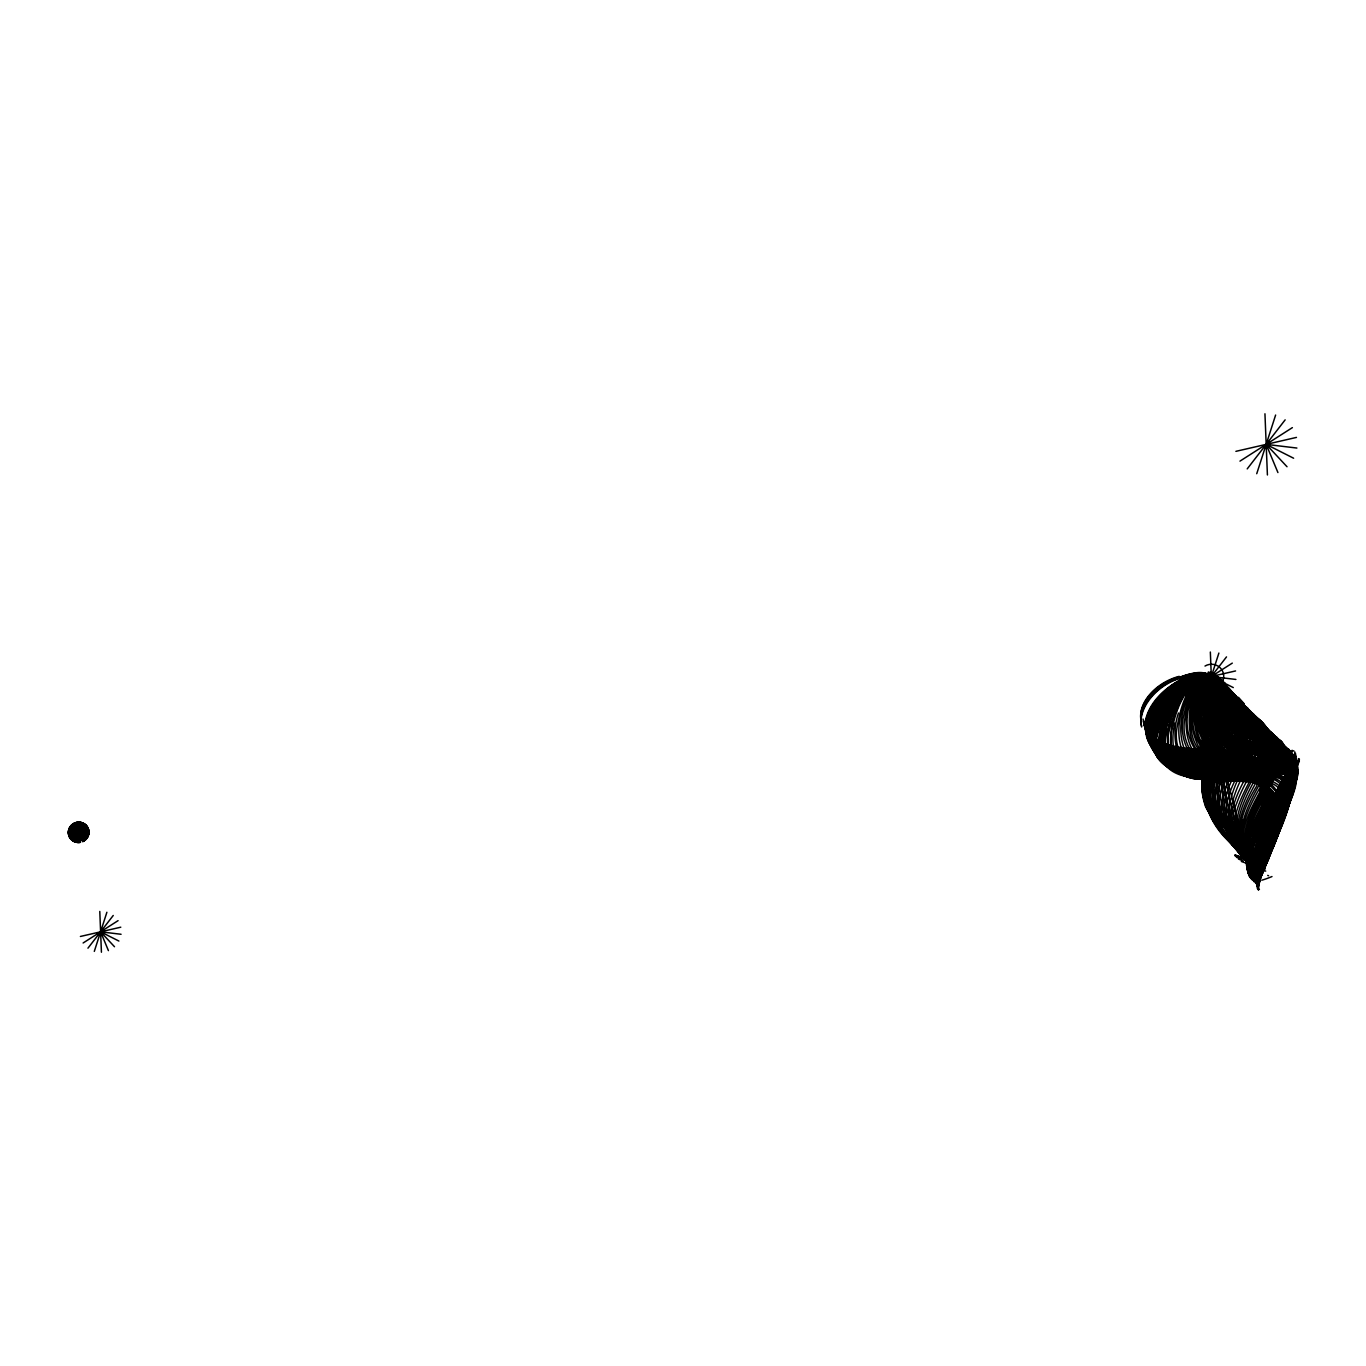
<?xml version="1.0" encoding="UTF-8"?>
<svg xmlns="http://www.w3.org/2000/svg" width="1366" height="1366" viewBox="0 0 1366 1366"><rect width="100%" height="100%" fill="white"/><g stroke="black" fill="none" stroke-linecap="round" stroke-linejoin="round"><path stroke-width="1.5" d="M1263.294 869.698L1258.171 883.461L1258.496 890.086L1252.502 868.059L1252.502 857.387L1257.984 838.656L1270.004 813.129M78.579 842.549L78.699 822.127M1256.054 879.021C1260.511 844.017 1286.738 814.665 1295.941 780.481M1258.171 888.634L1258.308 881.975L1263.823 866.198M1264.233 800.391L1263.652 814.221L1260.118 835.668M1201.875 781.42L1202.797 794.67L1207.595 810.653M1255.166 875.025C1249.736 861.4 1259.264 846.288 1264.079 833.601C1272.651 808.484 1297.393 784.733 1295.122 757.669C1289.145 749.644 1277.022 752.068 1268.416 749.149C1253.049 746.126 1238.091 739.33 1227.18 727.856C1217.157 717.423 1210.396 703.746 1208.637 689.352C1208.466 686.432 1207.151 675.094 1211.335 676.511L1220.743 699.05M1264.079 866.71C1254.961 874.547 1260.767 905.453 1255.337 877.245C1257.847 848.781 1277.517 824.927 1287.609 798.854C1291.143 787.533 1303.608 771.995 1294.217 760.999C1279.071 755.483 1261.757 758.779 1246.748 751.863C1217.891 742.592 1195.643 702.431 1210.686 675.76A52.13 2.766 76.4 0 1 1210.993 675.897C1218.865 690.496 1247.329 693.945 1242.565 713.547C1227.249 745.495 1199.007 780.771 1214.869 817.875M1258.359 889.505C1255.559 865.412 1276.647 844.564 1282.537 821.751M1212.888 692.75C1215.279 667.462 1198.392 670.416 1179.165 677.399M1257.659 887.046C1257.932 888.037 1255.678 878.97 1255.081 875.913C1253.322 870.62 1251.324 864.593 1252.912 858.531C1255.542 843.556 1262.747 829.913 1269.441 816.441C1273.932 800.988 1264.506 781.711 1247.773 778.757C1216.286 773.856 1150.633 789.514 1159.888 735.506C1163.593 715.596 1174.623 697.292 1189.581 683.768C1195.096 679.807 1204.658 670.467 1211.335 676.511L1228.017 694.406M1257.471 885.458L1256.788 879.055M1258.342 889.386C1261.364 857.25 1300.876 812.616 1271.012 784.118C1248.183 774.215 1221.887 784.665 1198.921 774.317C1174.658 765.284 1170.935 734.652 1178.482 713.001M1233.293 687.593L1211.335 676.511C1201.943 683.768 1213.657 712.728 1221.392 722.358C1237.63 749.114 1270.602 746.639 1294.951 757.413C1300.295 767.709 1291.57 778.74 1288.018 788.216C1280.284 803.925 1271.712 819.207 1264.318 835.087C1259.315 848.03 1249.941 862.953 1255.542 877.126M1258.308 889.232C1255.32 863.705 1278.235 841.729 1283.989 817.363M1235.906 679.448L1211.335 676.511C1205.375 676.136 1207.356 691.657 1207.817 696.626C1210.515 714.572 1220.675 731.442 1235.871 741.55C1250.146 751.471 1267.75 753.844 1284.621 755.603C1295.48 754.578 1300.62 765.575 1295.327 774.334C1285.099 812.104 1243.965 847.723 1258.188 889.027M1255.678 877.382C1261.535 839.68 1291.314 808.638 1297.632 770.834C1293.858 750.549 1263.311 763.867 1249.548 754.937C1223.133 747.868 1204.812 721.555 1205.068 694.577C1204.863 684.144 1208.671 666.062 1216.013 684.486C1225.883 697.36 1240.943 704.207 1253.459 713.923C1264.848 730.11 1241.814 747.168 1237.186 762.228C1227.18 781.045 1217.072 803.225 1223.731 824.842A166.55 105.284 -65.6 0 1 1213.025 801.108C1205.768 763.474 1220.367 726.61 1222.007 689.301C1225.2 683.888 1210.788 666.915 1211.198 676.238A77.367 1.246 58.1 0 1 1211.915 677.212C1219.736 692.989 1250.71 696.216 1245.16 717.013C1230.168 748.226 1202.473 781.967 1216.338 818.507M1280.591 764.397C1319.915 767.214 1274.188 824.21 1271.302 841.712C1266.18 854.16 1253.356 874.872 1257.181 885.117M1257.779 887.166L1257.454 884.178M1255.952 878.611C1250.915 863.688 1261.774 848.645 1266.863 835.138C1274.717 818.678 1283.579 802.713 1291.126 786.099C1293.739 778.074 1302.122 766.087 1293.978 758.915C1265.838 753.349 1231.159 751.368 1216.15 721.999C1209.149 709.808 1205.222 695.209 1207.595 681.173C1206.827 675.504 1213.213 677.177 1210.174 673.916C1208.944 670.177 1210.583 675.282 1210.618 676.546C1212.359 685.134 1218.387 692.169 1224.09 698.504C1236.025 715.886 1263.909 716.808 1272.088 736.103C1259.674 775.512 1208.842 822.93 1249.753 862.714M1257.301 884.69C1255.559 874.838 1251.051 866.01 1244.289 858.292C1229.998 838.724 1222.604 814.973 1219.838 791.102C1215.484 758.318 1218.592 725.244 1217.345 692.323C1216.252 686.227 1217.226 675.009 1210.43 672.55C1209.559 674.411 1212.615 677.109 1210.191 675.692C1204.402 682.983 1206.759 694.44 1208.022 703.114C1214.015 737.606 1249.036 756.969 1281.854 756.713C1319.471 758.642 1277.722 804.898 1274.802 820.693C1267.58 838.195 1254.056 855.799 1255.234 875.35M1256.703 881.89L1260.716 867.751L1285.013 813.368M1255.508 876.562L1241.267 842.071L1229.383 798.734L1217.413 735.915L1208.876 672.106L1211.335 676.511L1210.174 672.226L1211.403 674.223L1213.725 685.186L1220.299 766.599L1227.402 810.584L1238.04 843.744L1254.995 874.684L1241.711 835.872L1223.97 766.565L1210.037 699.119L1207.339 679.107L1208.142 672.226L1211.335 676.511L1209.2 674.582L1206.178 674.394L1193.047 681.156L1181.248 692.784L1170.799 708.049L1164.891 720.616L1161.1 733.747L1160.075 744.658L1161.373 754.527L1167.879 766.343L1173.718 771.056L1180.958 774.42L1198.597 777.613L1244.05 778.586L1255.439 781.915L1262.73 787.482L1268.382 798.427L1269.68 815.178L1266.606 836.419L1258.94 865.754M1255.832 877.894L1260.596 860.768L1278.388 822.742M1217.635 678.987C1224.858 684.554 1236.452 691.333 1233.498 702.056C1223.424 727.549 1204.744 750.702 1203.941 779.183L1258.41 781.352L1270.482 785.689L1277.278 793.168L1280.386 807.408L1278.337 825.508L1272.378 846.408L1259.145 881.121L1258.001 888.207L1258.889 881.958M1203.941 779.183C1201.021 810.841 1222.638 836.402 1244.289 856.516M1211.437 678.697C1208.79 670.672 1212.479 686.825 1214.92 688.105C1221.306 699.016 1230.783 707.861 1241.335 714.691C1255.303 724.322 1287.011 729.922 1268.314 753.059C1247.807 786.679 1215.877 833.909 1253.459 867.82M1257.915 887.832C1260.459 861.844 1277.995 837.734 1276.664 810.482C1277.295 769.109 1226.156 784.511 1200.663 778.825C1161.22 775.598 1161.646 725.756 1179.626 700.485C1185.637 690.445 1193.013 680.063 1203.975 675.077C1207.988 672.345 1212.991 677.963 1210.703 675.231A86.109 2.51 54.5 0 0 1210.498 675.231C1160.502 673.25 1114.451 773.378 1194.601 767.726L1196.411 768.716C1216.389 770.339 1240.516 762.587 1257.198 776.981C1270.448 795.029 1263.584 819.276 1260.101 839.475M1256.481 880.694C1260.63 858.804 1274.239 839.902 1282.145 819.276C1287.762 804.232 1310.762 766.326 1280.471 765.097L1279.174 764.328C1233.481 771.073 1191.05 738.665 1202.165 689.967C1201.721 684.537 1209.303 673.78 1211.044 675.914C1204.675 670.655 1188.318 673.284 1179.541 677.741M1258.001 887.678L1258.069 886.636M1222.707 714.247C1233.361 700.895 1230.527 684.007 1216.03 675.675C1214.118 673.25 1209.012 673.438 1211.147 676.187C1202.131 669.579 1189.308 674.565 1179.917 678.082M1257.796 886.671C1262.833 856.362 1299.664 806.845 1264.472 783.982C1224.38 777.049 1161.356 786.918 1174.726 723.092M78.255 842.549L79.023 822.127M1218.335 820.368C1204.846 782.957 1234.762 749.951 1248.661 717.713C1249.6 696.814 1218.865 694.304 1211.164 676.409A55.323 2.117 73.4 0 0 1210.788 675.726C1239.303 683.82 1225.883 707.161 1215.672 727.958C1193.252 767.248 1198.05 819.156 1235.718 847.04M1255.047 873.984C1257.147 855.919 1267.443 840.073 1274.768 823.783C1277.176 809.116 1311.855 770.748 1290.341 760.094C1263.465 757.874 1231.91 754.869 1216.355 729.273C1207.442 715.033 1199.28 689.13 1210.874 676.033A49.586 3.398 82.4 0 1 1211.249 676.87C1219.906 690.855 1235.12 698.316 1247.721 708.083C1261.399 727.958 1229.263 749.9 1225.865 769.69C1214.203 791.956 1213.759 820.215 1229.963 840.397C1236.793 852.726 1250.197 860.904 1254.961 874.138M1257.283 885.356L1259.589 874.65L1271.678 847.296M1257.523 885.305L1259.964 875.828L1268.792 856.175M1264.096 805.769L1264.045 797.795L1265.975 794.329M1231.261 829.316C1228.683 803.362 1244.341 780.327 1256.515 758.762C1266.948 744.743 1276.425 724.151 1252.793 717.884C1235.94 709.022 1219.053 697.019 1211.266 679.022C1211.591 668.589 1188.796 674.838 1181.112 679.039M1257.574 886.312L1260.05 874.889L1284.706 816.68M1201.756 780.771C1202.609 751.198 1219.855 726.2 1230.254 699.546C1234.591 686.842 1218.745 683 1211.847 675.846C1210.105 671.833 1221.597 679.79 1223.048 682.283C1234.164 697.667 1216.85 716.211 1213.862 731.732M1258.018 887.541L1260.357 878.611M1211.335 676.511C1209.269 688.413 1227.812 708.083 1239.918 715.972C1251.307 726.951 1287.165 728.744 1273.88 751.59C1256.157 784.887 1218.66 830.545 1251.785 866.266M1258.24 831.894C1263.909 805.838 1275.007 757.088 1235.393 753.981C1206.144 747.492 1153.143 760.299 1143.547 721.999M1270.397 814.614L1266.999 837.717L1258.103 870.637M77.93 842.532L79.348 822.144M1263.396 806.862L1263.55 805.001M1263.67 808.587C1274.427 742.763 1206.998 770.544 1169.979 759.394C1117.678 741.721 1165.727 677.775 1201.721 674.138C1214.203 671.423 1215.194 688.566 1225.148 692.869C1233.891 701.817 1248.251 705.095 1254.278 716.45C1248.251 752.051 1208.637 782.803 1221.853 822.981M1270.243 808.126C1261.501 826.857 1247.619 847.142 1252.383 868.776C1256.105 877.604 1253.237 868.776 1249.566 865.429C1244.119 858.463 1238.689 851.445 1234.266 843.761C1203.924 793.219 1224.295 732.757 1216.133 678.219C1212.735 669.664 1207.715 675.641 1211.881 681.446C1221.904 704.805 1245.741 716.535 1266.931 727.754C1275.468 736.069 1264.779 748.09 1261.023 756.235C1252.127 771.431 1242.684 786.492 1236.742 803.157C1228.495 822.127 1232.166 845.691 1248.131 859.436M1212.223 680.814L1211.164 676.17A51.191 6.881 -74.2 0 0 1210.447 675.726C1192.364 684.622 1192.057 713.53 1195.899 731.237C1202.746 762.365 1237.596 772.695 1265.719 770.356M1211.318 673.66C1209.2 676.375 1212.018 672.635 1214.101 674.941M1257.335 883.87C1263.226 860.665 1277.108 840.21 1284.382 817.38C1293.448 796.6 1302.396 763.594 1266.606 769.639M1263.516 807.716L1259.947 834.746M1263.67 811.387C1266.453 791.836 1262.645 762.621 1237.084 762.57C1211.027 759.359 1182.427 766.804 1158.436 753.281C1119.966 724.868 1177.663 663.637 1211.164 676.409M1263.226 808.757C1265.599 789.838 1264.626 761.084 1239.901 758.779C1214.101 754.442 1186.73 760.196 1161.971 750.019C1114.519 727.839 1179.882 660.854 1211.318 676.887M1256.754 880.797C1261.894 853.289 1282.776 830.699 1286.499 802.781C1292.356 763.287 1238.313 778.261 1215.962 775.956C1181.829 783.094 1141.839 761.562 1161.732 722.375C1169.603 705.163 1188.779 670.928 1211.164 676.204A48.647 5.584 -81.9 0 0 1210.532 675.76C1190.623 682.129 1187.566 713.103 1189.957 731.51C1194.191 765.916 1232.661 776.195 1262.099 773.344M77.606 842.515L79.672 822.161M1235.752 775.222C1205.683 776.537 1179.336 749.541 1184.749 719.199C1187.156 703.763 1192.535 678.543 1210.361 675.521A60.633 10.023 -59.4 0 1 1211.181 676.136C1210.481 690.189 1228.615 707.417 1241.318 715.784C1253.493 725.961 1287.882 729.222 1271.217 752.307C1251.819 785.33 1216.85 833.414 1253.356 867.359M1256.327 880.25L1249.89 862.151L1249.258 850.113L1253.254 833.704L1263.345 809.611M1263.123 807.921L1259.793 833.841M1211.096 677.519C1205.854 668.896 1190.742 675.726 1183.127 678.578C1165.215 687.252 1148.038 702.807 1144.93 723.331C1148.874 767.982 1210.344 750.378 1240.174 758.028C1296.744 777.305 1233.686 843.983 1256.771 882.299M1263.294 812.394L1262.543 818.217M1262.918 809.816L1262.44 813.675M1180.309 678.424C1187.72 674.65 1207.254 669.818 1210.31 676.272C1210.993 690.154 1220.692 702.073 1230.185 711.481C1243.128 724.492 1261.04 729.564 1276.988 737.52C1289.111 748.961 1270.824 765.165 1266.606 776.52M1262.799 812.582L1259.503 832.099M77.281 842.481L79.979 822.195M1257.471 883.341C1264.54 852.401 1301.064 786.15 1245.707 781.147M1218.865 716.45C1219.582 703.183 1226.77 683.837 1213.913 674.258M1261.86 817.568C1265.001 798.273 1267.597 766.599 1241.762 762.501C1216.116 757.891 1188.949 764.875 1164.088 755.261C1119.557 733.832 1177.902 666.318 1211.147 676.17A47.776 4.73 -88.9 0 0 1210.396 675.794C1195.848 686.159 1198.17 710.849 1202.268 726.592C1209.73 753.998 1239.269 767.129 1265.753 766.07M1218.387 719.66C1213.367 753.383 1207.459 789.36 1220.214 822.127M1262.064 814.785L1261.228 821.495M1211.079 676.716C1208.825 694.133 1232.508 718.294 1250.641 726.712C1260.391 732.961 1273.846 733.422 1281.735 742.267C1284.979 754.237 1274.102 764.772 1269.543 775.034M1296.163 779.952C1301.217 759.667 1274.495 764.021 1262.474 762.843C1238.211 762.023 1213.503 747.868 1205.837 723.86C1201.158 708.715 1198.699 688.771 1209.439 675.709C1213.947 676.102 1203.617 672.465 1201.448 673.933C1192.501 674.958 1184.168 678.936 1176.672 683.751C1159.614 695.396 1141.071 715.904 1147.474 738.135C1157.429 758.454 1184.117 757.874 1203.583 758.728C1221.597 760.111 1244.614 754.988 1257.984 770.322C1268.826 788.831 1261.416 811.489 1258.171 831.16M1262.116 819.293L1259.64 832.953M76.957 842.446L80.304 822.23M1261.45 818.712L1260.886 823.459M1210.293 676.068C1212.888 697.48 1231.329 713.974 1249.395 723.878C1266.248 732.227 1292.509 736.445 1273.658 760.52C1255.559 791.87 1222.741 836.009 1253.903 869.766M1260.784 822.639L1259.008 833.158M1205.153 761.938C1198.972 787.789 1205.632 816.219 1224.277 835.463C1234.523 847.313 1247.5 856.909 1254.312 871.184M1258.188 885.868L1260.784 877.126M1257.693 832.321C1263.311 808.365 1273.949 763.577 1238.142 759.291C1208.432 753.742 1166.871 766.855 1147.286 737.401C1140.849 703.149 1194.106 657.746 1220.76 679.927M1257.044 878.56C1263.874 848.423 1294.883 782.53 1240.704 780.003M1204.675 769.861C1201.687 783.794 1202.37 798.803 1208.551 811.797M1259.964 825.747L1258.803 831.535M76.633 842.395L80.628 822.281M1282.742 817.141C1300.312 753.981 1218.284 793.39 1193.645 763.201C1176.536 745.956 1178.568 718.072 1187.857 697.428C1192.279 689.489 1200.065 672.055 1211.147 676.17A47.81 4.422 88.8 0 0 1210.43 675.794C1198.187 680.866 1197.401 699.904 1196.718 711.703C1196.326 734.823 1211.181 757.925 1233.993 764.192C1251.888 771.619 1272.634 763.987 1289.982 771.927C1300.073 785.928 1287.694 804.335 1283.63 818.644M1258.889 832.338C1261.655 811.882 1272.685 779.303 1247.704 768.46C1221.75 760.964 1193.713 770.783 1167.947 761.63C1119.335 743.07 1176.997 666.779 1211.147 676.17A47.947 4.235 87.4 0 0 1210.447 675.794C1195.045 688.208 1198.836 715.647 1205.785 732.432C1217.601 760.179 1250.3 766.872 1277.432 765.643L1278.61 766.394C1304.445 764.482 1293.465 795.883 1286.926 809.235C1278.661 831.962 1266.419 853.016 1258.069 875.708M1258.718 830.75C1262.269 810.345 1272.327 776.947 1246.509 767.197C1220.862 760.503 1193.44 769.417 1168.05 760.742C1118.395 741.875 1176.263 666.762 1211.147 676.17A48.169 4.047 85.9 0 0 1210.481 675.794C1197.538 686.159 1200.731 709.005 1204.692 723.656C1212.291 750.054 1240.106 764.157 1266.145 763.867M1259.913 838.519L1264.062 813.248L1264.216 796.207M1260.323 840.466C1263.892 820.744 1269.987 798.12 1258.94 779.713C1246.031 764.687 1223.663 770.185 1206.246 769.604C1150.223 777.835 1135.009 733.218 1172.13 695.482C1181.932 685.766 1194.14 673.797 1208.961 674.633C1213.264 676.597 1206.878 674.189 1205.734 676.443C1200.321 680.217 1196.923 686.142 1194.123 691.964C1171.191 740.611 1207.22 781.335 1258.376 774.112M1204.419 761.255C1201.038 776.708 1200.065 793.424 1206.383 808.296M1260.528 841.456C1264.148 820.471 1272.344 793.065 1254.791 776.195C1233.942 767.419 1204.778 766.958 1196.104 740.987C1188.027 720.702 1190.401 695.106 1204.658 678.099C1221.289 672.396 1197.333 673.711 1192.535 676.751C1170.73 686.142 1151.026 705.59 1147.32 729.751C1145.101 754.613 1176.553 759.394 1195.182 759.564C1215.569 761.801 1240.772 754.459 1257.164 770.065C1269.97 789.189 1260.255 813.402 1256.72 833.96M1296.641 777.8C1300.825 768.631 1294.114 759.189 1284.023 760.469M1295.924 781.42C1301.439 770.322 1292.082 760.179 1280.523 762.313C1262.201 761.801 1242.616 760.281 1227.368 748.978C1211.488 737.64 1203.036 717.953 1203.139 698.726C1203.787 692.152 1203.446 677.16 1211.147 676.17A48.698 3.739 83.6 0 0 1210.515 675.794C1198.341 689.864 1204.966 714.264 1212.974 729.546C1226.531 754.561 1256.72 761.101 1282.947 761.067M1259.708 782.308C1231.927 756.491 1183.554 788.797 1157.634 757.686C1140.576 725.38 1172.25 686.603 1202.268 675.009C1210.959 672.994 1211.079 675.624 1210.481 682.846C1214.237 698.863 1224.995 712.625 1238.057 722.307C1259.213 741.55 1307.364 733.252 1275.878 773.89M1257.062 832.918C1264.25 807.186 1274.683 757.737 1234.744 755.483C1205.854 749.678 1153.843 762.74 1144.162 724.936M1260.357 844.325C1263.909 824.893 1270.636 802.866 1260.801 784.255C1249.292 768.665 1227.18 773.31 1210.43 773.019M1258.376 824.552C1266.248 798.734 1270.704 754.374 1231.176 755.893C1203.361 751.368 1152.375 762.911 1144.469 725.653M1260.596 845.366C1264.438 823.544 1275.724 789.121 1250.266 776.469C1224.226 768.973 1196.001 778.5 1170.423 768.273C1143.547 756.508 1152.289 721.043 1167.435 703.114C1177.697 691.179 1193.696 670.535 1211.147 676.187A49.193 3.552 82.1 0 0 1210.532 675.794C1195.011 692.972 1203.344 724.304 1217.021 741.072C1235.513 765.882 1268.519 758.762 1293.926 766.36C1301.064 775.154 1293.619 787.397 1291.109 796.72C1284.33 814.136 1275.895 830.818 1267.972 847.723C1263.943 859.419 1253.681 871.628 1257.266 884.57M1257.232 875.896C1263.345 849.328 1277.552 821.12 1267.75 793.834C1251.461 768.477 1216.782 782.633 1192.211 777.288C1127.684 771.653 1168.511 678.595 1210.088 675.163A94.288 17.553 -45.1 0 1 1210.737 676.068M76.325 842.327L80.953 822.349M1296.505 777.903C1303.164 755.688 1272.088 761.255 1259.367 758.198C1232.439 755.074 1209.183 733.286 1205.563 706.222C1204.18 697.019 1203.907 687.115 1207.681 678.441C1207.937 676.068 1213.128 675.145 1209.542 676.307C1204.163 695.345 1213.93 716.194 1226.822 730.093C1243.043 748.107 1267.921 750.771 1290.307 754.8C1306.733 764.192 1278.576 793.97 1275.964 806.06C1266.18 828.581 1245.28 854.177 1256.225 879.841M1258.376 823.954L1255.286 836.846M1256.242 835.138C1262.338 808.809 1277.261 759.103 1237.255 753.537C1207.493 746.092 1154.236 759.479 1143.308 721.231M1260.425 848.218C1267.733 823.305 1276.168 774.983 1237.289 774.556M1255.781 836.299C1261.877 809.56 1278.098 759.155 1237.562 752.837C1207.732 744.982 1152.733 758.352 1143.018 719.011M1257.437 877.962L1257.386 885.066M1255.747 835.685C1259.418 814.273 1274.239 781.01 1249.053 767.333C1224.038 758.915 1196.804 768.016 1171.43 760.811C1115.561 743.736 1173.872 670.655 1208.586 674.582C1171.396 682.419 1134.207 764.157 1187.6 775.512C1211.574 780.959 1240.755 768.409 1261.108 785.723C1277.876 807.887 1264.711 837.682 1259.52 861.809M1260.664 849.293C1264.728 827.028 1276.869 793.185 1252.485 778.671C1226.992 768.563 1198.323 780.515 1172.745 770.117C1144.793 757.567 1156.746 720.121 1171.482 701.578C1180.822 690.889 1195.113 670.638 1211.13 676.17A50.901 6.728 -75.1 0 0 1210.464 675.709C1198.938 696.66 1212.052 725.841 1229.246 740.526C1241.523 750.839 1257.557 755.244 1273.266 756.644C1281.086 758.386 1293.978 755.5 1297.427 764.943C1294.934 805.445 1251.598 840.022 1256.498 881.07M1255.866 878.201C1249.395 846.971 1277.312 819.327 1287.216 791.443C1292.612 781.01 1306.545 756.149 1285.201 754.988C1262.201 752.973 1237.289 747.134 1222.399 727.907C1211.727 713.837 1203.019 693.416 1209.849 676.068C1212.154 674.48 1208.347 679.483 1210.43 681.839C1212.205 690.172 1216.321 697.838 1221.324 704.668C1233.874 722.153 1253.92 731.835 1273.932 738.135C1293.875 742.045 1280.83 763.577 1274.171 773.737M1206.007 755.825C1194.14 790.146 1209.866 826.328 1236.828 848.406M1210.857 674.428L1211.164 676.204L1210.874 673.523L1213.435 673.745L1216.491 677.297L1219.411 689.608L1215.33 767.504L1216.303 790.402L1219.223 808.996L1223.936 824.774L1230.544 838.895L1254.534 872.157M1254.842 837.99C1261.774 811.472 1277.893 760.145 1236.623 754.971C1207.185 748.244 1152.716 762.177 1143.82 722.751M1296.197 780.225C1288.497 815.878 1261.023 845.639 1256.447 881.599M1204.453 760.964L1210.378 742.062L1221.392 717.03M1257.096 884.109C1263.567 850.881 1300.039 778.842 1237.203 780.396M1260.494 852.111C1264.814 832.492 1271.353 811.353 1264.626 791.546C1256.993 773.515 1234.044 775.632 1217.943 775.905M1284.279 815.041L1278.525 833.858L1268.229 859.453M1211.847 677.16L1211.01 675.965A52.984 7.718 -70.7 0 0 1210.088 675.726C1202.268 697.685 1215.996 723.195 1233.157 737.077C1244.955 746.399 1259.759 750.856 1274.461 752.768C1281.376 754.749 1294.627 752.444 1296.163 761.784C1289.487 801.193 1247.687 834.285 1255.252 875.811M1279.891 826.293C1303.471 754.203 1223.441 793.919 1192.62 765.643C1174.179 748.773 1176.604 719.831 1186.081 698.897C1190.828 690.342 1199.263 671.713 1211.147 676.187A50.2 3.227 79.7 0 0 1210.583 675.777C1203.036 701.151 1223.987 729.785 1246.68 740.867C1261.757 753.281 1311.599 742.575 1290.494 775.905M1260.306 854.894C1264.335 832.457 1278.32 799.417 1256.293 782.855C1231.483 773.276 1203.173 784.801 1178.704 773.327M76.001 842.259L81.26 822.417M1240.704 779.286C1208.773 784.067 1169.672 763.628 1177.236 726.507C1180.275 708.066 1188.522 677.075 1210.378 675.436A57.116 8.964 -64 0 1 1211.113 676.272C1207.254 696.66 1230.766 721.18 1249.702 730.554C1274.154 741.977 1302.481 740.133 1277.534 774.01M1260.118 857.626C1264.66 834.524 1278.064 803.464 1258.701 784.169C1232.935 772.934 1202.712 785.945 1177.304 772.575M1295.856 781.591C1286.96 815.758 1262.269 844.786 1256.139 879.431M1296.095 780.362L1290.614 795.985L1280.079 819.207M1263.977 869.493C1273.744 845.042 1287.506 819.907 1285.201 792.809C1277.876 768.085 1245.314 780.208 1226.6 775.273C1196.701 774.385 1176.621 743.633 1183.741 715.528C1187.174 701.082 1193.201 677.451 1210.378 675.419A59.831 9.767 -60.6 0 1 1211.113 676.238C1206.793 697.036 1230.254 721.914 1249.344 731.442C1272.463 743.155 1304.188 739.791 1279.105 774.112M1258.752 882.931L1260.425 878.065M75.693 842.173L81.567 822.503M1264.421 790.709C1248.541 815.297 1235.581 848.132 1254.739 874.394M1233.122 780.037C1298.827 774.898 1263.67 851.189 1256.891 882.795M94.305 951.385L106.889 912.266M1256.737 473.712L1275.622 415.042M1203.787 699.973L1218.882 653.05M1283.886 818.78C1312.385 747.27 1239.935 789.309 1207.185 765.558C1185.978 752.666 1182.239 723.963 1189.41 702.004C1193.047 692.938 1199.177 673.797 1211.147 676.187A64.834 11.116 -55.7 0 0 1210.378 675.504C1193.969 672.909 1182.29 692.921 1174.043 704.719C1162.278 724.151 1152.921 758.42 1177.27 772.131M1210.276 676.29L1210.703 674.821M1239.508 780.669C1300.876 780.293 1264.404 851.769 1257.13 884.161M1259.042 881.565L1265.462 866.198M75.386 842.088L81.875 822.588M1283.613 819.771C1290.238 804.164 1300.227 767.555 1270.175 772.746M1263.413 868.81C1268.843 846.579 1316.004 778.057 1271.661 772.849M1282.964 821.649L1284.621 816.953M1215.159 728.42L1219.257 717.065M1284.33 817.773C1294.968 794.483 1297.666 763.44 1261.723 771.79M1211.744 677.587A61.282 1.127 67.7 0 0 1211.147 676.426A68.846 12.072 -53.1 0 0 1210.378 675.453C1195.711 695.414 1205.905 727.412 1222.758 743.65C1235.137 755.449 1252.451 760.059 1269.134 760.982C1277.978 762.638 1290.682 759.001 1296.488 767.692C1296.471 808.313 1252.793 842.156 1256.874 883.153M1282.281 823.527L1283.972 818.815M1220.316 714.111C1224.499 703.08 1231.842 685.698 1218.096 678.287M1283.306 820.676L1270.124 853.187M75.079 841.985L82.182 822.691M1211.915 736.923C1216.047 719.079 1241.165 690.393 1216.662 677.673M1264.95 863.227C1272.139 840.927 1284.774 814.717 1272.975 791.99C1254.671 773.378 1225.182 783.401 1201.995 779.064M1281.923 824.415L1282.623 822.554M1260.545 877.416L1263.584 870.091M1271.217 852.213L1266.675 863.346M1260.972 877.023L1261.825 874.906M1282.196 822.947C1286.004 807.477 1301.542 785.689 1287.882 771.722C1269.799 765.609 1249.497 771.944 1231.415 764.533C1195.711 755.415 1182.444 697.616 1210.361 675.487A63.707 10.791 -56.9 0 1 1211.027 676.358A92.666 17.195 -44.4 0 0 1210.413 675.35L1208.79 674.548M1225.234 825.559C1216.85 788.745 1246.936 759.189 1259.264 727.327C1261.894 715.852 1247.978 711.549 1240.704 706.273C1230.22 699.682 1220.162 691.794 1213.315 681.344C1203.258 658.719 1170.577 700.007 1164.378 711.532C1135.983 756.901 1173.514 782.581 1217.396 775.188M74.771 841.866L82.489 822.81M1283.289 819.89L1273.129 844.086M1261.177 876.152L1264.455 868.674M1282.879 820.488C1292.68 795.797 1308.816 760.845 1265.036 767.504M1284.33 816.065C1288.172 802.081 1301.866 782.855 1290.255 769.792C1272.48 763.048 1252.434 771.039 1234.557 763.218C1199.587 754.544 1183.912 698.931 1210.378 675.607A59.08 9.528 -61.7 0 1 1211.027 676.409A76.786 13.882 -49 0 0 1210.396 675.402C1194.516 672.857 1183.656 691.981 1175.631 703.114C1163.883 722.802 1154.304 754.8 1175.972 771.278M1261.962 874.582L1262.901 872.345M1283.22 819.207L1260.528 869.886L1256.925 883.478M1283.903 816.561C1289.726 801.808 1308.935 764.909 1278.883 765.711M1268.707 858.719L1262.952 871.867M1257.625 831.57L1269.851 806.452M1263.67 869.357L1265.292 865.668M1266.965 862.339L1259.93 878.423L1257.83 886.893L1260.101 876.767L1273.778 845.964L1282.589 822.059L1287.028 803.959L1287.609 791.802L1285.304 783.828L1280.096 778.62L1271.985 775.939L1257.813 774.966M74.481 841.746L82.797 822.93M1264.865 866.129C1272.753 841.251 1316.448 772.627 1261.86 774.163M1264.233 865.737C1275.041 840.568 1288.155 815.553 1292.116 788.165C1294.114 762.518 1261.245 773.139 1246.082 770.492C1218.745 770.492 1192.996 748.875 1192.842 720.65C1192.757 705.471 1194.601 682.061 1210.361 675.504A56.535 8.742 -65.1 0 1 1211.027 676.443A55.135 8.281 -67.2 0 0 1210.396 675.658C1203.924 701.612 1224.704 729.051 1247.482 740.184C1263.123 751.966 1311.599 742.763 1289.555 775.922M1289.265 774.454C1311.258 740.201 1257.642 751.71 1243.214 736.786C1223.936 726.012 1202.746 696.472 1211.044 675.88A48.783 5.788 -81.8 0 0 1210.276 675.777M1288.223 774.454C1294.746 765.575 1297.324 748.619 1281.854 748.483C1263.26 745.051 1244.085 739.501 1230.22 725.909C1218.011 714.145 1209.081 697.753 1209.012 680.507C1207.646 677.28 1212.615 675.76 1209.798 674.992C1212.53 677.177 1209.012 673.66 1205.99 674.582C1174.367 684.434 1146.313 723.519 1157.497 756.696C1182.632 789.207 1234.693 753.571 1260.442 783.367M74.174 841.627L83.087 823.049M1287.113 774.437C1310.25 742.131 1264.148 748.397 1247.909 737.145C1226.292 726.131 1205.7 700.946 1210.413 675.811A48.271 5.413 -84.3 0 1 1210.959 675.999L1211.147 672.55L1213.913 678.202L1215.774 689.454L1219.053 766.377L1224.807 808.689L1229.178 825.149L1235.274 841.046L1255.064 874.564M1285.935 774.402C1309.516 741.055 1265.975 748.039 1248.524 736.394C1227.01 725.5 1206.229 700.895 1210.43 675.811A48.032 5.174 -85.8 0 1 1210.959 676.033L1210.549 674.48L1212.598 681.532M1263.089 811.524L1268.451 801.364M1284.706 774.368C1307.484 743.36 1271.2 743.787 1251.717 734.737C1229.827 724.441 1207.885 701.202 1210.43 675.811A52.711 7.445 -71.3 0 1 1211.096 676.341A50.627 6.574 -76 0 0 1210.464 675.743C1206.69 700.809 1227.71 724.817 1249.105 735.608C1268.997 746.143 1307.808 740.628 1283.408 774.334M73.884 841.49L83.377 823.186M1269.697 811.489C1262.03 829.555 1245.468 851.974 1254.432 871.73M1282.042 774.266C1285.269 766.633 1292.578 757.942 1288.941 749.319L1268.57 742.797M1269.424 804.779C1259.998 825.098 1242.155 850.318 1254.517 873.028M1268.963 803.071C1258.615 824.142 1241.045 850.779 1254.893 874.206M1264.062 797.795C1251.837 819.549 1236.862 849.293 1254.569 872.293M1280.608 774.198C1309.14 735.608 1260.391 744.948 1241.165 727.754C1224.875 717.27 1205.512 692.733 1211.403 674.514M1267.904 799.622C1256.976 821.103 1239.201 849.054 1254.432 872.72M1267.307 797.881C1257.215 818.234 1241.113 842.361 1250.812 865.771M1266.658 796.122C1255.491 817.722 1237.613 846.083 1253.168 869.937M1265.223 792.536C1252.315 815.28 1235.086 846.783 1253.971 871.081M73.61 841.336L83.668 823.339M1185.603 695.943C1191.015 687.849 1199.024 672.328 1210.635 675.589C1204.061 671.218 1189.086 679.79 1182.102 685.527C1146.074 709.705 1133.302 773.327 1194.447 768.682M1263.567 788.865C1249.241 812.548 1233.02 845.844 1253.868 870.688M1263.618 785.245C1251.102 808.023 1231.364 840.09 1250.829 864.524M1263.618 781.625C1248.575 806.367 1229.554 841.985 1252.605 867.922M1272.378 773.583C1277.978 763.594 1293.107 743.172 1274.632 737.589C1256.31 731.203 1237.596 723.263 1224.824 708.015C1217.584 701.014 1208.637 682.18 1210.174 676.631C1212.581 691.486 1223.236 703.746 1234.505 713.086C1246.731 724.731 1265.001 726.883 1277.312 737.845C1280.949 755.808 1262.577 770.526 1256.498 786.406C1242.292 809.338 1229.502 842.873 1251.324 865.412M73.32 841.183L83.941 823.493M73.047 841.012L84.214 823.664M72.774 840.841L84.487 823.835M72.518 840.653L84.76 824.022M87.953 948.175L113.241 915.476M1247.209 468.897L1285.15 419.857M1196.155 696.131L1226.514 656.892M72.261 840.466L85.016 824.21M1190.657 687.132L1199.16 678.356L1206.605 674.616M72.005 840.261L85.273 824.398M71.749 840.056L85.512 824.62M71.51 839.851L85.751 824.825M71.288 839.629L85.99 825.047M71.066 839.407L86.212 825.269M70.844 839.168L86.417 825.508M70.639 838.929L86.639 825.747M70.434 838.673L86.826 826.003M70.247 838.417L87.031 826.259M70.059 838.161L87.219 826.515M83.121 942.984L118.074 920.65M1239.969 461.127L1292.39 427.626M1190.367 689.915L1232.303 663.108M69.871 837.887L87.39 826.789M1210.959 674.104L1213.879 674.633M69.717 837.614L87.561 827.062M69.546 837.341L87.714 827.335M69.393 837.068L87.868 827.608M69.256 836.777L88.005 827.898M1180.702 678.731C1189.666 675.026 1200.68 670.74 1210.105 675.111M69.12 836.487L88.141 828.189M69 836.18L88.261 828.496M68.898 835.89L88.38 828.786M1209.781 674.975C1212.974 677.399 1208.295 673.472 1206.554 674.48C1202.814 675.316 1199.587 677.621 1196.736 680.097C1184.851 691.094 1177.543 706.342 1173.736 721.897C1159.854 766.719 1200.543 785.262 1238.416 780.703M1210.652 675.863C1193.15 672.174 1178.534 698.965 1171.704 713.701C1156.746 739.262 1167.11 780.293 1201.756 779.183M1209.73 675.026C1191.801 673.25 1175.358 706.188 1170.986 724.287C1156.865 764.499 1195.711 786.235 1230.715 780.532M68.795 835.582L88.483 829.094M1207.117 674.633C1165.335 688.191 1138.595 779.218 1203.651 779.371M1204.778 674.872C1181.095 688.088 1169.842 718.089 1170.542 744.197C1172.472 781.95 1217.174 781.454 1245.092 781.045M68.693 835.275L88.568 829.401M68.607 834.967L88.653 829.708M1235.889 451.343L1296.471 437.41M68.539 834.66L88.739 830.016M80.406 936.461L120.789 927.19M1187.105 682.078L1235.564 670.945M1271.524 771.995C1253.271 773.327 1234.625 768.802 1216.082 770.236C1198.289 770.441 1178.602 772.661 1162.876 762.604C1138.168 735.113 1169.057 693.928 1194.789 678.373C1196.975 676.443 1206.502 673.933 1205.153 674.736C1200.68 675.863 1197.026 679.004 1193.594 681.941C1180.856 694.03 1172.352 710.269 1168.254 727.258C1153.553 772.2 1201.004 785.04 1235.342 780.532M1205.717 674.616C1181.59 682.146 1165.898 706.7 1158.505 729.734C1145.476 763.867 1180.719 778.552 1208.671 773.89M68.471 834.353L88.79 830.323M68.42 834.028L88.841 830.648M68.368 833.704L88.892 830.955M68.334 833.397L88.927 831.279M1260.289 772.541C1231.586 775.256 1195.626 763.287 1191.357 730.639C1188.915 712.198 1191.22 684.059 1210.054 675.453C1195.404 686.996 1196.292 714.708 1202.917 731.869C1213.759 761.801 1248.985 769.229 1277.176 766.326M68.317 833.072L88.944 831.604M1210.105 675.589C1192.808 686.142 1192.928 713.957 1197.487 731.886C1205.495 763.474 1241.045 770.953 1269.048 770.39M68.3 832.748L88.961 831.928M68.3 832.44L88.961 832.236M1211.625 673.216C1233.43 690.803 1210.447 735.318 1214.408 759.223C1209.661 798.7 1222.912 840.705 1252.195 867.205M1196.565 767.777C1220.811 767.197 1264.899 760.538 1264.131 796.976M68.3 832.116L88.961 832.56M1266.094 764.601L1279.071 765.011M1207.851 674.497C1178.551 674.924 1128.982 728.061 1159.768 758.13C1190.486 782.479 1265.77 740.714 1264.421 801.296M68.317 831.792L88.944 832.884M68.351 831.467L88.91 833.209M68.385 831.16L88.875 833.516M1296.897 448.048L1266.18 444.377L1277.927 472.568M121.079 934.276L100.606 931.817L108.426 950.616M1208.551 674.582L1208.961 674.753M68.437 830.835L88.824 833.841M68.488 830.511L88.773 834.165M68.556 830.204L88.705 834.472M68.642 829.896L88.636 834.78M68.727 829.572L88.534 835.104M1268.826 741.943C1239.201 735.147 1207.39 708.151 1210.498 675.846A52.369 7.274 -72.3 0 1 1211.027 676.563A56.04 1.947 72.4 0 1 1211.693 677.912M68.829 829.264L88.448 835.411M68.932 828.974L88.329 835.702M69.051 828.667L88.227 836.009M69.171 828.359L88.09 836.299M69.307 828.069L87.953 836.607M69.461 827.779L87.817 836.897M1293.619 458.225L1266.18 444.377L1287.028 466.745M118.893 941.054L100.606 931.817L114.505 946.74M1214.425 675.094C1237.323 695.499 1206.434 739.894 1210.447 766.121C1203.548 805.035 1224.26 840.397 1251.427 866.181M69.615 827.506L87.663 837.17M69.768 827.215L87.492 837.46M1175.955 771.79L1178.636 772.917M1216.184 676.802C1209.166 674.189 1208.705 674.07 1215.825 677.143C1232.269 686.517 1218.199 711.601 1216.833 725.79C1209.217 757.14 1202.37 792.246 1217.294 822.571C1225.507 840.841 1242.309 853.016 1253.288 869.1M1215.62 676.733L1216.577 677.041M69.939 826.942L87.322 837.734M1217.106 677.946L1217.977 678.509M1217.823 678.748L1210.805 674.838L1218.421 678.817M70.127 826.669L87.151 838.007M1218.523 678.578C1226.48 682.693 1226.514 692.921 1224.209 700.399C1218.284 721.811 1209.354 742.455 1206.298 764.619C1197.64 801.193 1218.694 835.224 1245.638 857.933M70.315 826.413L86.963 838.263M70.503 826.157L86.758 838.519M1210.242 675.282L1210.891 675.863M70.708 825.901L86.553 838.775M70.93 825.645L86.348 839.014M71.134 825.405L86.126 839.253M1238.62 849.174L1231.756 842.378M1236.196 847.005L1230.954 841.798M71.373 825.184L85.904 839.492M1238.603 848.952L1244.938 856.004M1236.572 847.876L1219.394 829.025M1235.496 846.561L1231.125 842.207M1236.11 846.476L1253.032 865.89L1251.939 863.244M1231.261 839.663L1244.238 855.287M1241.796 851.991L1229.776 838.109M1241.814 852.333L1248.609 859.692M1230.066 840.893L1231.773 842.19M1242.65 853.409L1237.408 846.169M1242.001 852.111L1247.243 858.002L1222.621 831.382M1229.161 839.988L1230.886 841.302M1253.971 869.613L1242.565 853.101L1219.855 828.872M1230.237 841.319L1225.592 836.265M1230.015 840.397L1219.531 828.855M1224.158 832.816L1246.082 856.738M1243.436 853.579L1247.961 858.753M1244.836 855.628L1243.333 853.699M1228.444 839.492L1224.687 835.309M1244.699 855.082L1246.185 857.045M1245.485 855.697L1225.012 833.38M71.595 824.962L85.665 839.714M1245.109 855.423L1247.431 858.411M1228.222 836.538L1244.238 854.775M1245.28 855.748L1253.288 866.556M1245.758 857.148L1249.224 861.861M1245.741 856.089L1249.139 859.829M1245.45 858.36L1247.909 861.041M1246.834 857.182L1226.634 834.95M1220.231 679.448L1212.308 673.045L1210.549 674.292M1246.697 856.994L1248.029 859.06M1244.136 854.979L1240.328 850.83M1224.875 835.719L1221.17 831.365M1245.912 856.909L1252.981 865.583M1247.721 860.495C1225.712 839.97 1204.027 814.034 1205.973 781.915C1203.514 748.209 1225.934 717.696 1223.799 684.759M1246.851 857.746L1249.241 860.682M1223.987 834.746L1220.299 830.357M1248.114 861.605C1228.444 841.9 1208.005 818.985 1207.424 789.463C1204.061 754.903 1221.153 723.024 1224.124 689.352M1247.79 858.599L1250.675 861.946M1247.926 858.326L1250.027 860.785M1247.243 858.548L1253.681 868.776M71.852 824.74L85.426 839.936M1248.387 860.273L1250.453 862.68M1250.573 863.141L1232.713 841.2M1248.473 859.538L1253.373 866.898L1251.632 864.422M1248.524 859.385L1253.647 868.178M1247.141 858.804C1213.264 830.801 1231.193 784.101 1252.639 754.305C1260.408 743.343 1272.429 722.87 1253.356 716.074C1238.194 707.656 1222.826 697.872 1213.554 682.761M1248.848 861.758L1250.368 863.534M1211.044 675.88C1215.347 684.827 1240.891 692.05 1240.84 706.922C1227.146 741.209 1195.489 777.22 1213.008 816.151M1249.07 860.017L1250.675 862.749M1247.858 859.829C1214.186 831.143 1234.625 784.733 1255.576 754.988C1264.984 743.548 1273.163 722.529 1253.185 717.03C1237.357 708.425 1220.999 697.838 1212.701 681.258M1249.224 860.068L1252.776 865.31M1241.182 851.889L1234.096 842.685M1249.634 860.392L1250.949 861.997M1249.583 860.614L1250.59 861.69M1219.428 829.333L1220.487 830.767M72.091 824.535L85.17 840.141M1209.798 813.094C1193.235 776.793 1217.669 739.996 1233.925 708.442C1243.009 691.486 1219.906 685.288 1211.096 675.402C1214.22 678.339 1231.142 685.971 1232.337 695.379C1223.697 728.522 1196.138 758.437 1202.951 795.2M1250.3 865.139C1233.447 846.852 1216.252 826.703 1212.906 801.057M1250.539 861.485L1249.992 860.785L1253.185 866.061M1221.187 830.05L1243.402 854.245M1250.385 862.612L1253.049 866.522L1250.778 863.107M1250.522 865.737L1253.561 869.92M1250.436 861.246L1251.256 862.305M1250.539 861.758L1251.717 863.158M1250.761 862.236L1252.298 864.832M72.347 824.33L84.914 840.346M1251.273 865.651L1253.783 869.271M1251.068 862.458L1251.734 863.312M1251.154 862.731L1252.69 864.951M1251.563 867.41L1253.817 870.62M72.603 824.125L84.658 840.551M1251.683 863.073L1252.912 865.344L1252.434 864.524M72.876 823.937L84.385 840.739M1252.639 866.078L1253.595 867.939M73.149 823.766L84.129 840.91M1260.135 782.479L1261.125 784.46M73.422 823.596L83.838 841.08M1210.754 675.419C1218.182 685.954 1242.445 690.94 1237.391 707.844C1221.716 740.474 1194.294 777.066 1211.301 814.546M1213.435 683.085L1212.325 680.558M73.713 823.425L83.565 841.251M1254.705 872.942C1222.041 820.642 1220.862 754.766 1213.145 694.901M1254.056 871.474L1254.637 873.096M1260.801 783.572L1262.321 786.816M74.003 823.271L83.275 841.405M1253.544 871.969L1255.149 874.94M1255.337 876.221L1254.722 874.735M1211.522 678.509C1217.328 689.967 1227.436 698.589 1237.938 705.659C1245.809 712.506 1261.842 715.169 1261.911 727.805C1251 760.452 1219.65 789.07 1226.736 826.259M1261.433 784.716L1262.525 787.175M74.293 823.135L82.984 841.541M74.584 822.998L82.677 841.678M74.891 822.878L78.63 832.338L76.445 822.383M1205.478 805.974L1205.99 807.34M1262.252 786.287L1264.113 792.707M75.181 822.759L78.63 832.338L76.12 822.469M1205.358 805.035L1203.07 796.207M75.489 822.656L78.63 832.338L75.813 822.554M1262.713 787.584L1263.516 790.333M76.752 822.315L80.509 842.361M1263.584 790.897L1263.874 792.382M77.077 822.264L80.184 842.412M77.401 822.212L79.877 842.463M1263.892 793.031L1264.284 795.49M1264.079 794.602L1264.438 797.112M77.725 822.178L79.552 842.498M78.05 822.144L79.228 842.532M1264.95 413.778L1267.409 474.975M1264.318 797.864L1264.387 799.554M1210.344 652.026L1212.325 700.997M99.786 911.429L101.425 952.222M78.374 822.127L78.904 842.549M1220.094 679.636A170.169 39.512 -56.1 0 1 1223.902 689.642M1219.872 681.071A202.253 50.371 -50.4 0 1 1225.08 683.205M1195.335 777.169A58.567 25.595 -74.3 0 1 1211.813 719.199M1198.136 765.011A56.911 22.368 -74.1 0 1 1210.822 724.646M1244.289 703.9A197.643 10.86 44.3 0 1 1238.45 697.326M1264.404 868.947A172.594 16.734 36.3 0 1 1259.213 868.639M1202.063 756.32A55.682 19.858 -73.3 0 1 1209.491 733.371M1264.865 869.51A184.922 17.365 36.7 0 1 1260.596 868.742M1211.642 676.853A83.855 2.1 55.6 0 1 1211.164 675.88M1265.736 871.098A200.87 15.811 38.1 0 1 1263.021 870.296M1268.57 875.743A221.668 9.016 41.4 0 1 1267.716 875.384M1223.202 824.91A169.145 107.812 -64 0 1 1212.957 802.525M1222.809 825.132A174.199 111.517 -62.1 0 1 1213.452 805.462M1222.519 825.559A174.968 111.978 -60.2 0 1 1213.725 807.289M1222.399 826.157A174.489 111.056 -58.1 0 1 1214.203 809.304M1224.073 826.976A177.648 110.97 -58.2 0 1 1216.269 810.243M1225.865 827.95A179.783 109.707 -58.2 0 1 1218.523 811.353M1227.744 829.008A181.097 107.555 -58.2 0 1 1220.931 812.582M1227.966 830.34A173.345 100.828 -56.1 0 1 1221.494 814.153M1214.869 685.083A62.597 0.854 66.4 0 1 1215.894 687.32M1229.895 831.57A173.909 97.925 -56.3 0 1 1223.97 815.553M1231.842 832.748A174.455 94.937 -56.6 0 1 1226.463 816.919M1233.874 833.806A171.689 90.173 -56.9 0 1 1228.854 816.919M1261.091 871.269A226.551 6.932 43.7 0 1 1260.579 871.013M1235.854 834.78A172.492 87.322 -57.4 0 1 1231.415 818.08M1255.474 865.805A221.07 9.818 42.2 0 1 1253.971 864.832M1237.903 835.599A170.152 82.95 -57.9 0 1 1233.942 817.858M1257.437 867.171A205.685 13.148 39.7 0 1 1255.73 866.488M1239.969 836.265A168.103 78.835 -58.5 0 1 1236.572 817.517M1252.4 863.073A197.08 15.316 37.7 0 1 1249.07 861.536M1248.848 860.597A189.498 16.563 35.9 0 1 1243.999 858.411M1246.543 859.334A182.856 17.246 34.4 0 1 1240.174 856.584M1243.931 838.895A162.093 68.334 -58.7 0 1 1242.053 819.515M1245.058 858.821A177.017 17.553 33.1 0 1 1237.135 855.56M1243.641 858.377A178.485 18.014 32.6 0 1 1235.564 855.116M1242.428 858.053A183.676 18.629 32.4 0 1 1234.932 855.031M1241.711 858.087A189.311 19.244 32.3 0 1 1234.813 855.338M1241.557 858.531A195.492 19.892 32.3 0 1 1235.291 856.072M1242.07 859.453A202.253 20.541 32.3 0 1 1236.469 857.285M1243.35 860.887A209.715 21.19 32.5 0 1 1238.45 859.06M1245.485 862.919A217.962 21.856 32.8 0 1 1241.335 861.468M1263.687 780.823A46.888 2.117 -60.2 0 1 1267.238 774.761M1254.637 870.091A222.129 22.01 33.2 0 1 1252.605 869.835M1262.867 783.862A46.939 2.852 -60.3 0 1 1273.453 766.019M1256.874 872.174A232.22 22.624 33.7 0 1 1255.781 872.345M1259.776 790.931A47.042 3.517 -60.3 0 1 1280.301 757.003M1257.574 873.216A243.541 23.188 34.5 0 1 1257.352 873.762M1258.598 795.934A47.093 3.535 -60.4 0 1 1284.006 754.1M1256.208 803.208A47.178 3.535 -60.4 0 1 1287.335 751.881M1252.11 814.034A47.264 3.535 -60.5 0 1 1290.102 750.6M1247.5 827.164A47.349 3.535 -60.5 0 1 1270.414 782.82A47.349 3.535 -60.5 0 1 1292.219 750.293M1247.414 833.533A47.451 3.517 -60.6 0 1 1267.033 791.136A47.451 3.517 -60.6 0 1 1293.858 750.873M1294.831 751.915A47.554 3.5 -60.7 0 1 1278.388 787.465A47.554 3.5 -60.7 0 1 1251.734 830.989M1295.549 753.4A47.673 3.466 -60.7 0 1 1280.71 785.33A47.673 3.466 -60.7 0 1 1256.174 826.789M1296.027 755.108A47.793 3.432 -60.8 0 1 1259.64 823.493M1296.317 756.901A47.912 3.381 -60.9 0 1 1262.286 821.171M1296.488 758.728A48.049 3.313 -61 0 1 1264.404 819.515M1296.556 760.572A48.169 3.244 -61.1 0 1 1266.162 818.285M1298.622 758.591A48.595 3.586 -61.1 0 1 1264.489 823.766M1299.425 759.103A48.886 3.5 -61.2 0 1 1264.728 825.388M1299.39 760.811A49.039 3.381 -61.3 0 1 1266.555 823.766M1259.554 868.144A49.739 7.735 -62.6 0 1 1249.173 870.654M1271.985 876.545A104.328 19.722 -37.2 0 1 1261.757 880.199M1259.435 889.386A105.421 19.824 -38.7 0 1 1257.386 888.685M1275.315 823.937A50.491 3.347 -69.6 0 1 1269.509 839.475M1275.724 827.745A49.552 6.147 -71.6 0 1 1270.158 843.915M1176.331 711.379A49.125 24.366 -79.5 0 1 1184.595 693.279M1168.374 721.572A50.235 27.764 -78.8 0 1 1190.162 682.744M1205.495 674.155A86.365 18.151 -56.4 0 1 1204.897 682.539M1257.113 883.819A60.343 10.16 -55.7 0 1 1255.422 882.675M1258.206 880.831A57.44 9.562 -56.8 0 1 1253.647 881.258M1259.332 877.279A55.255 9.101 -57.8 0 1 1252.178 879.841M1259.981 874.223A53.615 8.742 -58.7 0 1 1250.966 878.475M1260.186 872.003A52.369 8.469 -59.6 0 1 1250.078 877.092M1260.306 869.8A51.293 8.213 -60.4 0 1 1249.224 875.367M1260.118 868.469A50.491 8.008 -61.2 0 1 1248.848 873.659M1259.725 865.822A49.125 7.667 -62.6 0 1 1248.473 868.981M1259.35 865.31A48.613 7.53 -63.2 0 1 1248.592 867.427M1259.162 863.995A48.1 7.393 -63.7 0 1 1248.814 863.961M1258.803 863.483A47.673 7.291 -64.2 0 1 1249.002 862.236M1258.632 862.168A47.264 7.171 -64.7 0 1 1249.617 857.814M1258.308 861.656A46.905 7.086 -65.1 0 1 1249.856 855.987M1258.001 861.143A46.581 7.001 -65.5 0 1 1250.095 854.177M1257.71 860.614A46.256 6.915 -65.8 0 1 1250.317 852.435M1257.574 859.316A45.983 6.847 -66.1 0 1 1251.376 847.074M1257.301 858.804A45.71 6.779 -66.3 0 1 1251.598 845.366M1257.044 858.275A45.454 6.728 -66.5 0 1 1251.819 843.727M1256.805 857.746A45.215 6.676 -66.7 0 1 1252.007 842.156M1256.583 857.216A44.976 6.625 -66.9 0 1 1252.195 840.636M1256.242 857.438A44.685 6.574 -67 0 1 1251.393 843.044M1256.037 856.909A44.463 6.54 -67 0 1 1251.529 841.661M1255.849 856.362A44.258 6.489 -67.1 0 1 1251.666 840.312M1255.661 855.833A44.036 6.454 -67.1 0 1 1251.802 839.031M1255.354 856.021A43.746 6.42 -67.1 0 1 1251.051 841.354M1255.183 855.492A43.541 6.386 -67.1 0 1 1251.154 840.175M1254.876 855.662A43.251 6.352 -67 0 1 1250.522 842.276M1254.722 855.133A43.046 6.335 -67 0 1 1250.59 841.2M1254.432 855.287A42.739 6.301 -66.9 0 1 1250.044 843.112M1254.125 855.406A42.431 6.249 -66.8 0 1 1249.617 844.734M1141.635 726.985A41.817 27.798 -35.1 0 1 1181.197 677.997M1253.834 855.526A42.124 6.215 -66.6 0 1 1249.275 846.1M1141.617 726.131A41.458 27.61 -33.6 0 1 1180.77 677.758M1253.544 855.628A41.8 6.181 -66.5 0 1 1249.036 847.244M1141.344 723.843A41.1 27.218 -33.1 0 1 1180.378 677.348M1253.425 855.099A41.612 6.164 -66.4 0 1 1249.019 846.459M1141.327 722.973A40.758 27.013 -31.7 0 1 1179.985 677.075M1253.151 855.184A41.287 6.147 -66.2 0 1 1248.814 847.466M1141.344 722.068A40.434 26.791 -30.2 0 1 1179.592 676.785M1252.861 855.253A40.98 6.113 -66 0 1 1248.678 848.286M1141.071 719.797A40.058 26.415 -29.7 0 1 1179.217 676.358M1205 666.062A12.448 12.209 -26.3 0 1 1222.621 671.252A12.448 12.209 -26.3 0 1 1215.245 688.088A12.448 12.209 -26.3 0 1 1199.211 679.295"/></g></svg>
